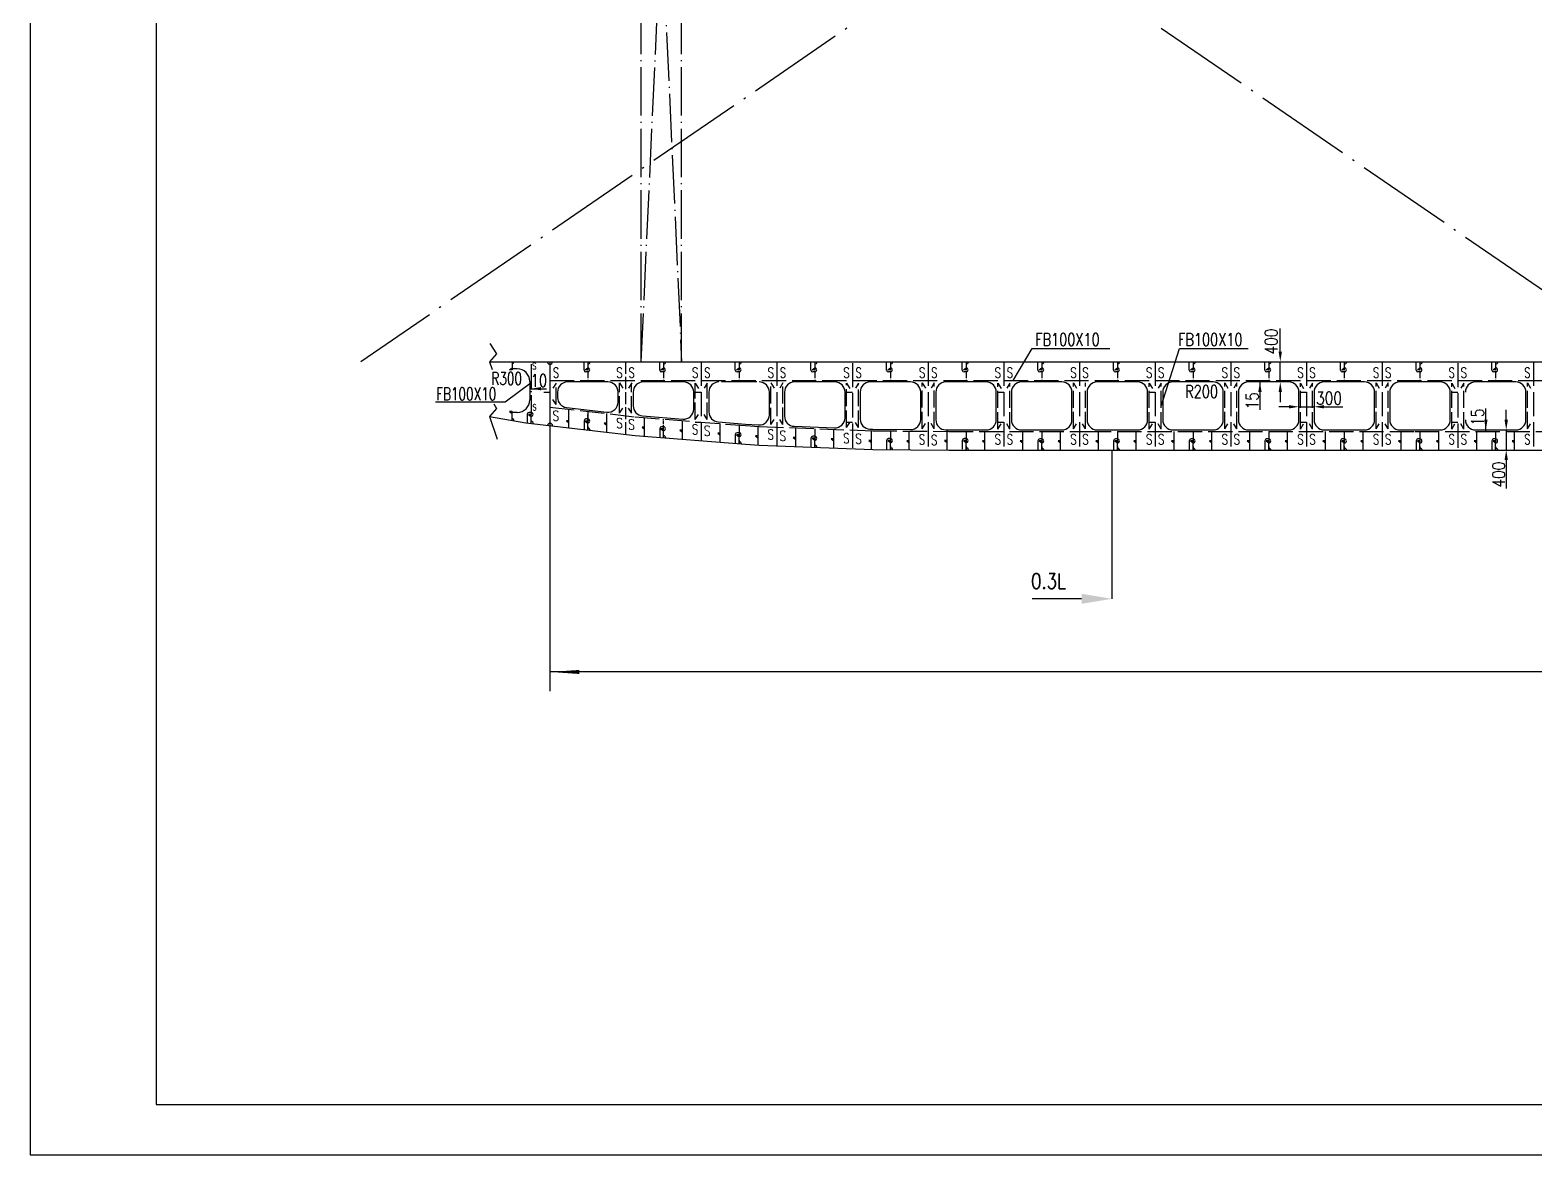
# Model space of a CAD drawing. Extents: x 444792 to 563892, y 548457 to 594763.
# Drawn here: x 444892 to 474729, y 548557 to 570857 of the extents above; entities that cross this region are included whole.
import ezdxf
from ezdxf.enums import TextEntityAlignment as Align

# ---------------------------------------------------------------- set-up
doc = ezdxf.new("R2010")
doc.units = 0
doc.header["$LTSCALE"] = 40
doc.header["$MEASUREMENT"] = 0
for name, pattern in [('ACAD_ISO02W100', [15, 12, -3]), ('ACAD_ISO04W100', [30.5, 24, -3, 0.5, -3]), ('CENTER1', [12.1, 10, -0.8, 0.5, -0.8])]:
    doc.linetypes.add(name, pattern=pattern)
doc.layers.get('0').update_dxf_attribs({"linetype": 'CONTINUOUS'})
doc.layers.get('DEFPOINTS').update_dxf_attribs({"linetype": 'CONTINUOUS'})
for name, color, linetype in [('01CONTINUOUS', 2, 'CONTINUOUS'), ('11', 7, 'CONTINUOUS'), ('BT_ENG', 7, 'CONTINUOUS'), ('C-CEN', 4, 'ACAD_ISO04W100'), ('C-CON', 4, 'CONTINUOUS'), ('C-DAS', 4, 'ACAD_ISO02W100'), ('CONTAINER', 1, 'CENTER1'), ('Y-CON', 2, 'CONTINUOUS'), ('Y-DAS', 2, 'ACAD_ISO02W100')]:
    doc.layers.add(name, color=color, linetype=linetype)
doc.styles.add('DM100', font='romans.shx', dxfattribs={"width": 0.8, "height": 250})
doc.styles.add('HZ', font='romans.shx', dxfattribs={"width": 0.7, "height": 200})
doc.styles.add('ROMANS', font='romans.shx', dxfattribs={"width": 0.75, "height": 250, "bigfont": 'hzdx.shx'})

msp = doc.modelspace()

# ---------------------------------------------------------------- linework, layer by layer
at = {"color": 2}
for p, q in [((447392.4, 589556.6), (447392.4, 549556.6)), ((447392.4, 549556.6), (562792.4, 549556.6))]:
    msp.add_line(p, q, dxfattribs=at)
at = {"color": 1, "linetype": 'ByBlock'}
for p, q in [((469680.4, 564480.7), (469680.4, 564939)), ((469680.4, 563880.7), (469680.4, 564280.7)), ((454800.3, 563747.2), (455128.6, 563747.2)), ((469277.2, 563910.7), (469277.2, 563331.1)), ((469680.4, 563680.7), (469680.4, 563480.7)), ((469850.3, 563389), (469650.3, 563389)), ((470050.3, 563389), (470350.3, 563389)), ((470550.3, 563389), (470919.1, 563389)), ((473756.9, 562900.7), (473756.9, 563352.9)), ((474160.4, 563130.7), (474160.4, 563330.7)), ((474160.4, 562930.7), (474160.4, 562530.7)), ((474160.4, 562330.7), (474160.4, 561768.5))]:
    msp.add_line(p, q, dxfattribs=at)
at = {"color": 0, "linetype": 'ByBlock'}
for p, q in [((467320, 563402.8), (467679.7, 564546.8)), ((454550.3, 564141.2), (454450.3, 564141.2)), ((455320, 563857.8), (455257.3, 563755.2)), ((456580.3, 563860.7), (456643, 563758.1)), ((456820.3, 563860.7), (456757.6, 563758.1)), ((458081.1, 563856), (458143.8, 563753.4)), ((458320, 563857.8), (458257.3, 563755.2)), ((459580.3, 563860.7), (459643, 563758.1)), ((459820.3, 563860.7), (459757.6, 563758.1)), ((461081.1, 563856), (461143.8, 563753.4)), ((461320, 563857.8), (461257.3, 563755.2)), ((462580.3, 563860.7), (462643, 563758.1)), ((462820.3, 563860.7), (462757.6, 563758.1)), ((464081.1, 563856), (464143.8, 563753.4)), ((464320, 563857.8), (464257.3, 563755.2)), ((465580.3, 563860.7), (465643, 563758.1)), ((467081.1, 563856), (467143.8, 563753.4)), ((467320, 563857.8), (467257.3, 563755.2)), ((468580.3, 563860.7), (468643, 563758.1)), ((468820.3, 563860.7), (468757.6, 563758.1)), ((470081.1, 563856), (470143.8, 563753.4)), ((470320, 563857.8), (470257.3, 563755.2)), ((471580.3, 563860.7), (471643, 563758.1)), ((471820.3, 563860.7), (471757.6, 563758.1)), ((473081.1, 563856), (473143.8, 563753.4)), ((473320, 563857.8), (473257.3, 563755.2)), ((474580.3, 563860.7), (474643, 563758.1)), ((455320.3, 563433.6), (455257.6, 563536.2)), ((456580.3, 563259.9), (456643, 563362.4)), ((456820.3, 563259.9), (456757.6, 563362.4)), ((454550.3, 563277), (454450.3, 563277)), ((454500.3, 563277), (454500.3, 563277)), ((458080.3, 563134.1), (458143, 563236.7)), ((458320.3, 563134.1), (458257.6, 563236.7)), ((459580.3, 563034.6), (459643, 563137.2)), ((459820.3, 563034.6), (459757.6, 563137.2)), ((461080.3, 562977.7), (461143, 563080.2)), ((461320.3, 562977.7), (461257.6, 563080.2)), ((462580.3, 562953.9), (462643, 563056.4)), ((462820.3, 562953.9), (462757.6, 563056.4)), ((464080.6, 562947.8), (464143.3, 563050.3)), ((464320, 562947.8), (464257.3, 563050.3)), ((465580.3, 562950.7), (465643, 563053.3)), ((465820.3, 562950.7), (465757.6, 563053.3)), ((467081.1, 562946), (467143.8, 563048.5)), ((467320, 562947.8), (467257.3, 563050.3)), ((468580.3, 562950.7), (468643, 563053.3)), ((468820.3, 562950.7), (468757.6, 563053.3)), ((470081.1, 562946), (470143.8, 563048.5)), ((470320, 562947.8), (470257.3, 563050.3)), ((471580.3, 562950.7), (471643, 563053.3)), ((471820.3, 562950.7), (471757.6, 563053.3)), ((473081.1, 562946), (473143.8, 563048.5)), ((473320, 562947.8), (473257.3, 563050.3)), ((474580.3, 562950.7), (474643, 563053.3)), ((465739.6, 559581.7), (464761.2, 559581.7))]:
    msp.add_line(p, q, dxfattribs=at)
at = {"color": 7, "ltscale": 0.2}
for p, q in [((455875.3, 564115.7), (455875.3, 564280.7)), ((457375.3, 564115.7), (457375.3, 564280.7)), ((458875.3, 564115.7), (458875.3, 564280.7)), ((460375.3, 564115.7), (460375.3, 564280.7)), ((461875.3, 564115.7), (461875.3, 564280.7)), ((463375.3, 564115.7), (463375.3, 564280.7)), ((464875.3, 564115.7), (464875.3, 564280.7)), ((466375.3, 564115.7), (466375.3, 564280.7)), ((467875.3, 564115.7), (467875.3, 564280.7)), ((469375.3, 564115.7), (469375.3, 564280.7)), ((470875.3, 564115.7), (470875.3, 564280.7)), ((472375.3, 564115.7), (472375.3, 564280.7)), ((473875.3, 564115.7), (473875.3, 564280.7)), ((454750.3, 563242), (454750.3, 563065.1)), ((455875.3, 563111.7), (455875.3, 562934.8)), ((457375.3, 562958.5), (457375.3, 562781.6)), ((458875.3, 562839.7), (458875.3, 562662.8)), ((460375.3, 562769.4), (460375.3, 562592.4)), ((461875.3, 562723), (461875.3, 562546.1)), ((463375.3, 562722.8), (463375.3, 562545.9)), ((464875.3, 562715.7), (464875.3, 562538.8)), ((466375.3, 562715.7), (466375.3, 562538.8)), ((467875.3, 562715.7), (467875.3, 562538.8)), ((469375.3, 562715.7), (469375.3, 562538.8)), ((470875.3, 562715.7), (470875.3, 562538.8)), ((472375.3, 562715.7), (472375.3, 562538.8)), ((473875.3, 562715.7), (473875.3, 562538.8))]:
    msp.add_line(p, q, dxfattribs=at)
for p, q in [((455950.3, 564080.7), (455910.3, 564080.7)), ((457450.3, 564080.7), (457410.3, 564080.7)), ((458950.3, 564080.7), (458910.3, 564080.7)), ((460450.3, 564080.7), (460410.3, 564080.7)), ((461950.3, 564080.7), (461910.3, 564080.7)), ((463450.3, 564080.7), (463410.3, 564080.7)), ((464950.3, 564080.7), (464910.3, 564080.7)), ((466450.3, 564080.7), (466410.3, 564080.7)), ((467950.3, 564080.7), (467910.3, 564080.7)), ((469450.3, 564080.7), (469410.3, 564080.7)), ((470950.3, 564080.7), (470910.3, 564080.7)), ((472450.3, 564080.7), (472410.3, 564080.7)), ((473950.3, 564080.7), (473910.3, 564080.7)), ((454309.7, 563485.1), (454825.3, 563870.8)), ((454800.3, 563891.2), (454800.3, 563527)), ((459550.3, 563228.3), (459550.3, 563680.7)), ((454825.3, 563277), (454785.3, 563277)), ((455950.3, 563146.7), (455910.3, 563146.7)), ((458534.5, 563087.7), (459076.3, 563044.8)), ((459076.3, 563044.8), (459338, 563028.7)), ((455200.3, 563013.6), (455200.3, 557750.2)), ((457450.3, 562993.5), (457410.3, 562993.5)), ((458950.3, 562874.7), (458910.3, 562874.7)), ((460450.3, 562804.4), (460410.3, 562804.4)), ((461950.3, 562758), (461910.3, 562758)), ((463450.3, 562757.8), (463410.3, 562757.8)), ((464950.3, 562750.7), (464910.3, 562750.7)), ((466450.3, 562750.7), (466410.3, 562750.7)), ((467950.3, 562750.7), (467910.3, 562750.7)), ((469450.3, 562750.7), (469410.3, 562750.7)), ((470950.3, 562750.7), (470910.3, 562750.7)), ((472450.3, 562750.7), (472410.3, 562750.7)), ((473950.3, 562750.7), (473910.3, 562750.7)), ((466339.6, 562530.7), (466339.6, 559581.7)), ((545200.3, 558131.4), (455200.3, 558131.4))]:
    msp.add_line(p, q)
for points in [[(454007.4, 564646.4), (454142.8, 564439.7), (453999.5, 564280.7), (454051, 564126.2)], [(454084.2, 563446.3), (454142.8, 563356.8), (453999.5, 563197.8), (454150.8, 562744.6)]]:
    msp.add_lwpolyline(points)
at = {"flags": 128}
for points in [[(455350.3, 563680.7), (455350.3, 563574.6, 0.3808292), (455527.3, 563375.9), (456327.3, 563283.3, 0.448405), (456550.3, 563481.9), (456550.3, 563680.7)], [(456850.3, 563680.7), (456850.3, 563406, 0.3912434), (457034.5, 563206.6), (457834.5, 563143.2, 0.437563), (458050.3, 563342.6), (458050.3, 563680.7)], [(459850.3, 563680.7), (459850.3, 563201.5, 0.4031417), (460042.7, 563001.6), (460842.7, 562971.3, 0.4253728), (461050.3, 563171.1), (461050.3, 563680.7)], [(461350.3, 563680.7), (461350.3, 563144.5, 0.4031417), (461542.7, 562944.7), (461600.3, 562942.5), (462348.8, 562936.6, 0.4165056), (462550.3, 563136.6), (462550.3, 563680.7)]]:
    msp.add_lwpolyline(points, format="xyb", dxfattribs=at)
msp.add_lwpolyline([(458350.3, 563680.7), (458350.3, 563287.1)], dxfattribs=at)
msp.add_lwpolyline([(455200.3, 558131.4, 0, 80, 0), (455782.5, 558131.4, 80, 80, 0)], format="xyseb")
at = {"color": 0, "linetype": 'ByBlock'}
for centre, radius, start, end in [((454450.3, 564280.7), 35, 270, 360), ((454550.3, 563891.2), 250, 0, 90), ((454550.3, 563527), 250, 270, 360)]:
    msp.add_arc(centre, radius, start, end, dxfattribs=at)
for centre, radius, start, end in [((455200.3, 564280.7), 50, 180, 0), ((455910.3, 564115.7), 35, 180, 270), ((455950.3, 564120.7), 40, 270, 90), ((457410.3, 564115.7), 35, 180, 270), ((457450.3, 564120.7), 40, 270, 90), ((458910.3, 564115.7), 35, 180, 270), ((458950.3, 564120.7), 40, 270, 90), ((460410.3, 564115.7), 35, 180, 270), ((460450.3, 564120.7), 40, 270, 90), ((461910.3, 564115.7), 35, 180, 270), ((461950.3, 564120.7), 40, 270, 90), ((463410.3, 564115.7), 35, 180, 270), ((463450.3, 564120.7), 40, 270, 90), ((464910.3, 564115.7), 35, 180, 270), ((464950.3, 564120.7), 40, 270, 90), ((466410.3, 564115.7), 35, 180, 270), ((466450.3, 564120.7), 40, 270, 90), ((467910.3, 564115.7), 35, 180, 270), ((467950.3, 564120.7), 40, 270, 90), ((469410.3, 564115.7), 35, 180, 270), ((469450.3, 564120.7), 40, 270, 90), ((470910.3, 564115.7), 35, 180, 270), ((470950.3, 564120.7), 40, 270, 90), ((472410.3, 564115.7), 35, 180, 270), ((472450.3, 564120.7), 40, 270, 90), ((473910.3, 564115.7), 35, 180, 270), ((473950.3, 564120.7), 40, 270, 90), ((454450.3, 563117.5), 35, 349.90304, 90), ((454785.3, 563242), 35, 90, 180), ((454825.3, 563237), 40, 270, 90), ((455200.3, 563013.6), 50, 353.39319, 173.39319), ((455910.3, 563111.7), 35, 90, 180), ((455950.3, 563106.7), 40, 270, 90), ((458550.3, 563287.1), 200, 180, 265.47038), ((459350.3, 563228.3), 200, 266.47664, 0), ((457410.3, 562958.5), 35, 90, 180), ((457450.3, 562953.5), 40, 270, 90), ((458910.3, 562839.7), 35, 90, 180), ((458950.3, 562834.7), 40, 270, 90), ((460410.3, 562769.4), 35, 90, 180), ((460450.3, 562764.4), 40, 270, 90), ((461910.3, 562723), 35, 90, 180), ((461950.3, 562718), 40, 270, 90), ((463410.3, 562722.8), 35, 90, 180), ((463450.3, 562717.8), 40, 270, 90), ((464910.3, 562715.7), 35, 90, 180), ((464950.3, 562710.7), 40, 270, 90), ((466410.3, 562715.7), 35, 90, 180), ((466450.3, 562710.7), 40, 270, 90), ((467910.3, 562715.7), 35, 90, 180), ((467950.3, 562710.7), 40, 270, 90), ((469410.3, 562715.7), 35, 90, 180), ((469450.3, 562710.7), 40, 270, 90), ((470910.3, 562715.7), 35, 90, 180), ((470950.3, 562710.7), 40, 270, 90), ((472410.3, 562715.7), 35, 90, 180), ((472450.3, 562710.7), 40, 270, 90), ((473910.3, 562715.7), 35, 90, 180), ((473950.3, 562710.7), 40, 270, 90)]:
    msp.add_arc(centre, radius, start, end)
at = {"color": 7, "ltscale": 0.2}
for centre, start, end in [((455950.3, 564280.7), 270, 0), ((457450.3, 564280.7), 270, 0), ((458950.3, 564280.7), 270, 0), ((460450.3, 564280.7), 270, 0), ((461950.3, 564280.7), 270, 0), ((463450.3, 564280.7), 270, 0), ((464950.3, 564280.7), 270, 0), ((466450.3, 564280.7), 270, 0), ((467950.3, 564280.7), 270, 0), ((469450.3, 564280.7), 270, 0), ((470950.3, 564280.7), 270, 0), ((472450.3, 564280.7), 270, 0), ((473950.3, 564280.7), 270, 0), ((454825.3, 563052.7), 360, 90), ((455950.3, 562922.4), 360, 90), ((457450.3, 562769.2), 360, 90), ((458950.3, 562650.4), 360, 90), ((460450.3, 562580), 360, 90), ((461950.3, 562533.7), 360, 90), ((463450.3, 562533.5), 360, 90), ((464950.3, 562526.4), 360, 90), ((466450.3, 562526.4), 360, 90), ((467950.3, 562526.4), 360, 90), ((469450.3, 562526.4), 360, 90), ((470950.3, 562526.4), 360, 90), ((472450.3, 562526.4), 360, 90), ((473950.3, 562526.4), 360, 90)]:
    msp.add_arc(centre, 45, start, end, dxfattribs=at)
at = {"color": 1, "linetype": 'ByBlock'}
for points in [[(469647, 564480.7), (469713.7, 564480.7), (469680.4, 564280.7)], [(455025.3, 563780.5), (455025.3, 563713.8), (454825.3, 563747.2)], [(469243.9, 563680.7), (469310.5, 563680.7), (469277.2, 563880.7)], [(469647, 563680.7), (469713.7, 563680.7), (469680.4, 563880.7)], [(469850.3, 563422.3), (469850.3, 563355.7), (470050.3, 563389)], [(470550.3, 563422.3), (470550.3, 563355.7), (470350.3, 563389)], [(473723.5, 563130.7), (473790.2, 563130.7), (473756.9, 562930.7)], [(474127.1, 563130.7), (474193.8, 563130.7), (474160.4, 562930.7)], [(474127.1, 562330.7), (474193.8, 562330.7), (474160.4, 562530.7)]]:
    msp.add_solid(points, dxfattribs=at)
at = {"color": 0, "linetype": 'ByBlock'}
msp.add_solid([(465739.6, 559681.7), (465739.6, 559481.7), (466339.6, 559581.7)], dxfattribs=at)
at = {"layer": '01CONTINUOUS'}
for p, q in [((453999.5, 564280.7), (526450.3, 564280.7)), ((455200.3, 564280.7), (455200.3, 563013.6)), ((455575.3, 563107.6), (455575.3, 563340.2)), ((456324.4, 563030.5), (456324.4, 563253.4)), ((457074.6, 562960.9), (457074.6, 563173.3)), ((457825.3, 562913.3), (457825.3, 563113.8)), ((458575.3, 562864.4), (458575.3, 563058.3)), ((459325.3, 562809.4), (459325.3, 563000.1)), ((460075.3, 562780.4), (460075.3, 562970.4)), ((460825.3, 562751.9), (460825.3, 562941.9)), ((461575.3, 562723.4), (461575.3, 562913.4)), ((462325.3, 562716.8), (462325.3, 562906.8)), ((463075.3, 562722.3), (463075.3, 562912.3)), ((463825.3, 562710.7), (463825.3, 562903.3)), ((464575.3, 562710.7), (464575.3, 562900.7)), ((465325.3, 562710.7), (465325.3, 562900.7)), ((466075.3, 562710.7), (466075.3, 562900.7)), ((466825.3, 562710.7), (466825.3, 562900.7)), ((467575.3, 562710.7), (467575.3, 562900.7)), ((468325.3, 562710.7), (468325.3, 562900.7)), ((469075.3, 562710.7), (469075.3, 562900.7)), ((469825.3, 562710.7), (469825.3, 562900.7)), ((470575.3, 562710.7), (470575.3, 562900.7)), ((471325.3, 562710.7), (471325.3, 562900.7)), ((472075.3, 562710.7), (472075.3, 562900.7)), ((472825.3, 562710.7), (472825.3, 562900.7)), ((473575.3, 562710.7), (473575.3, 562900.7)), ((474325.3, 562710.7), (474325.3, 562900.7)), ((463108.6, 562530.7), (520911.2, 562530.7))]:
    msp.add_line(p, q, dxfattribs=at)
msp.add_lwpolyline([(453999.5, 563197.8), (454724.2, 563068.8), (456889.2, 562818), (459074.2, 562644.9), (459350.3, 562627.9), (461599.6, 562542.5), (463108.7, 562530.7), (465850.3, 562530.7), (472350.3, 562530.7), (476450.3, 562530.7), (477700.3, 562530.7), (480700.3, 562530.7), (515850.3, 562530.7)], dxfattribs=at)
at = {"layer": '11', "color": 7, "linetype": 'Continuous'}
for p, q in [((456350.3, 563880.7), (455550.3, 563880.7)), ((456400.3, 563880.7), (456400.3, 563880.7)), ((457850.3, 563880.7), (457050.3, 563880.7)), ((457900.3, 563880.7), (457900.3, 563880.7)), ((459300.3, 563880.7), (458600.3, 563880.7)), ((459400.3, 563880.7), (459400.3, 563880.7)), ((460850.3, 563880.7), (460050.3, 563880.7)), ((460900.3, 563880.7), (460900.3, 563880.7)), ((462350.3, 563880.7), (461550.3, 563880.7)), ((463850.3, 563880.7), (463050.3, 563880.7)), ((464350.3, 563680.7), (464350.3, 563130.7)), ((465350.3, 563880.7), (464550.3, 563880.7)), ((465550.3, 563130.7), (465550.3, 563680.7)), ((465850.3, 563680.7), (465850.3, 563130.7)), ((466850.3, 563880.7), (466050.3, 563880.7)), ((467050.3, 563130.7), (467050.3, 563680.7)), ((467350.3, 563680.7), (467350.3, 563130.7)), ((468350.3, 563880.7), (467550.3, 563880.7)), ((468550.3, 563130.7), (468550.3, 563680.7)), ((468850.3, 563680.7), (468850.3, 563130.7)), ((469850.3, 563880.7), (469050.3, 563880.7)), ((470050.3, 563130.7), (470050.3, 563680.7)), ((470350.3, 563680.7), (470350.3, 563130.7)), ((471350.3, 563880.7), (470550.3, 563880.7)), ((471550.3, 563130.7), (471550.3, 563680.7)), ((471850.3, 563680.7), (471850.3, 563130.7)), ((472850.3, 563880.7), (472050.3, 563880.7)), ((473050.3, 563130.7), (473050.3, 563680.7)), ((474350.3, 563880.7), (473550.3, 563880.7)), ((474550.3, 563130.7), (474550.3, 563680.7)), ((464550.3, 562930.7), (465350.3, 562930.7)), ((466050.3, 562930.7), (466850.3, 562930.7)), ((467550.3, 562930.7), (468350.3, 562930.7)), ((469050.3, 562930.7), (469850.3, 562930.7)), ((470550.3, 562930.7), (471350.3, 562930.7)), ((472050.3, 562930.7), (472850.3, 562930.7)), ((473550.3, 562930.7), (474350.3, 562930.7))]:
    msp.add_line(p, q, dxfattribs=at)
at = {"layer": '11', "color": 7, "linetype": 'Continuous', "flags": 128}
msp.add_lwpolyline([(462850.3, 563680.7), (462850.3, 563131.2, 0.4119253), (463048.7, 562931.2), (463108.8, 562930.7), (463850.3, 562930.7, 0.4142136), (464050.3, 563130.7), (464050.3, 563680.7)], format="xyb", dxfattribs=at)
at = {"layer": '11', "color": 7, "linetype": 'Continuous'}
for centre, start, end in [((455550.3, 563680.7), 90, 180), ((456350.3, 563680.7), 0, 90), ((457050.3, 563680.7), 90, 180), ((457850.3, 563680.7), 0, 90), ((458550.3, 563680.7), 90, 180), ((459350.3, 563680.7), 0, 90), ((460050.3, 563680.7), 90, 180), ((460850.3, 563680.7), 0, 90), ((461550.3, 563680.7), 90, 180), ((462350.3, 563680.7), 0, 90), ((463050.3, 563680.7), 90, 180), ((463850.3, 563680.7), 0, 90), ((464550.3, 563680.7), 90, 180), ((465350.3, 563680.7), 0, 90), ((466050.3, 563680.7), 90, 180), ((466850.3, 563680.7), 0, 90), ((467550.3, 563680.7), 90, 180), ((468350.3, 563680.7), 0, 90), ((469050.3, 563680.7), 90, 180), ((469850.3, 563680.7), 0, 90), ((470550.3, 563680.7), 90, 180), ((471350.3, 563680.7), 0, 90), ((472050.3, 563680.7), 90, 180), ((472850.3, 563680.7), 0, 90), ((473550.3, 563680.7), 90, 180), ((474350.3, 563680.7), 0, 90), ((464550.3, 563130.7), 180, 270), ((465350.3, 563130.7), 270, 360), ((466050.3, 563130.7), 180, 270), ((466850.3, 563130.7), 270, 360), ((467550.3, 563130.7), 180, 270), ((468350.3, 563130.7), 270, 360), ((469050.3, 563130.7), 180, 270), ((469850.3, 563130.7), 270, 360), ((470550.3, 563130.7), 180, 270), ((471350.3, 563130.7), 270, 360), ((472050.3, 563130.7), 180, 270), ((472850.3, 563130.7), 270, 360), ((473550.3, 563130.7), 180, 270), ((474350.3, 563130.7), 270, 360)]:
    msp.add_arc(centre, 200, start, end, dxfattribs=at)
at = {"layer": 'BT_ENG'}
for p, q in [((444892.4, 590556.6), (444892.4, 548556.6)), ((444892.4, 548556.6), (563792.4, 548556.6))]:
    msp.add_line(p, q, dxfattribs=at)
at = {"layer": 'C-CEN', "ltscale": 2}
for p, q in [((476950.3, 564280.7), (451450.3, 581780.7)), ((476950.3, 581780.7), (451450.3, 564280.7))]:
    msp.add_line(p, q, dxfattribs=at)
at = {"layer": 'C-CEN'}
for p, q in [((457010.8, 564280.7), (457010.8, 581780.7)), ((457010.8, 564280.7), (457810.8, 581780.7)), ((457010.8, 581780.7), (457810.8, 564280.7)), ((457810.8, 564280.7), (457810.8, 581780.7))]:
    msp.add_line(p, q, dxfattribs=at)
at = {"layer": 'C-CEN', "ltscale": 0.5}
msp.add_line((454825.3, 564230.7), (454825.3, 563237), dxfattribs=at)
at = {"layer": 'C-CON'}
msp.add_line((452928.7, 563485.1), (454309.7, 563485.1), dxfattribs=at)
at = {"layer": 'C-DAS'}
msp.add_line((455200.3, 563910.7), (526450.3, 563910.7), dxfattribs=at)
at = {"layer": 'C-DAS', "ltscale": 0.7}
for p, q in [((455320, 563434.1), (455320, 563857.8)), ((456580.3, 563259.9), (456580.3, 563860.7)), ((456820, 563260.3), (456820, 563857.8)), ((458081.1, 563135.4), (458081.1, 563856)), ((458320, 563134.6), (458320, 563857.8)), ((459580.3, 563034.6), (459580.3, 563860.7)), ((459820, 563035.1), (459820, 563857.8)), ((461081.1, 562978.9), (461081.1, 563856)), ((461320, 562978.1), (461320, 563857.8)), ((462580.3, 562953.9), (462580.3, 563860.7)), ((462820.3, 562953.9), (462820.3, 563860.7)), ((464081.1, 562946), (464081.1, 563856)), ((464320, 562947.8), (464320, 563857.8)), ((465580.3, 562950.7), (465580.3, 563860.7)), ((465820.3, 562950.7), (465820.3, 563860.7)), ((467081.1, 562946), (467081.1, 563856)), ((467320, 562947.8), (467320, 563857.8)), ((468580.3, 562950.7), (468580.3, 563860.7)), ((468820.3, 562950.7), (468820.3, 563860.7)), ((470081.1, 562946), (470081.1, 563856)), ((470320, 562947.8), (470320, 563857.8)), ((471580.3, 562950.7), (471580.3, 563860.7)), ((471820.3, 562950.7), (471820.3, 563860.7)), ((473081.1, 562946), (473081.1, 563856)), ((473320, 562947.8), (473320, 563857.8)), ((474580.3, 562950.7), (474580.3, 563860.7))]:
    msp.add_line(p, q, dxfattribs=at)
at = {"layer": 'C-DAS'}
msp.add_lwpolyline([(455200.3, 563383.6), (456889.2, 563188), (459074.2, 563014.9), (459350.3, 562997.9), (461599.6, 562912.5), (463108.7, 562900.7), (465850.3, 562900.7), (472350.3, 562900.7), (476450.3, 562900.7), (477700.3, 562900.7), (480700.3, 562900.7), (515850.3, 562900.7), (517850.3, 562900.7), (520911.2, 562900.7), (521200.3, 562903.4)], dxfattribs=at)
at = {"layer": 'CONTAINER', "color": 0, "linetype": 'ByBlock'}
for p, q in [((464384.4, 563910.7), (464759.5, 564546.8)), ((464759.5, 564546.8), (466301.4, 564546.8)), ((467679.7, 564546.8), (469041.9, 564546.8))]:
    msp.add_line(p, q, dxfattribs=at)
at = {"layer": 'DEFPOINTS', "color": 0, "linetype": 'ByBlock'}
for p in [(469902.1, 564280.7), (469442.5, 563910.7), (469442.5, 563880.7), (470050.3, 563241.5), (470350.3, 563241.5), (473946, 562930.7), (473946, 562900.7), (474318.8, 562930.7), (474318.8, 562530.7)]:
    msp.add_point(p, dxfattribs=at)
at = {"layer": 'Y-CON'}
for p, q in [((455080.3, 563680.7), (455200.3, 563680.7)), ((458080.3, 563680.7), (458200.3, 563680.7)), ((461080.3, 563680.7), (461200.3, 563680.7)), ((464080.3, 563680.7), (464200.3, 563680.7)), ((467080.3, 563680.7), (467200.3, 563680.7)), ((470080.3, 563680.7), (470200.3, 563680.7)), ((473080.3, 563680.7), (473200.3, 563680.7)), ((458080.3, 563080.7), (458200.3, 563080.7)), ((458080.3, 563080.7), (458200.3, 563080.7)), ((461080.3, 563080.7), (461200.3, 563080.7)), ((464080.3, 563080.7), (464200.3, 563080.7)), ((467080.3, 563080.7), (467200.3, 563080.7)), ((470080.3, 563080.7), (470200.3, 563080.7)), ((473080.3, 563080.7), (473200.3, 563080.7))]:
    msp.add_line(p, q, dxfattribs=at)
for points in [[(454450.3, 564280.7), (454450.3, 564120.7), (454400.3, 564120.7), (454450.3, 564160.7)], [(455950.3, 564280.7), (455950.3, 564120.7), (455900.3, 564120.7), (455950.3, 564160.7)], [(457450.3, 564280.7), (457450.3, 564120.7), (457400.3, 564120.7), (457450.3, 564160.7)], [(458950.3, 564280.7), (458950.3, 564120.7), (458900.3, 564120.7), (458950.3, 564160.7)], [(460450.3, 564280.7), (460450.3, 564120.7), (460400.3, 564120.7), (460450.3, 564160.7)], [(461950.3, 564280.7), (461950.3, 564120.7), (461900.3, 564120.7), (461950.3, 564160.7)], [(463450.3, 564280.7), (463450.3, 564120.7), (463400.3, 564120.7), (463450.3, 564160.7)], [(464950.3, 564280.7), (464950.3, 564120.7), (464900.3, 564120.7), (464950.3, 564160.7)], [(466450.3, 564280.7), (466450.3, 564120.7), (466400.3, 564120.7), (466450.3, 564160.7)], [(467950.3, 564280.7), (467950.3, 564120.7), (467900.3, 564120.7), (467950.3, 564160.7)], [(469450.3, 564280.7), (469450.3, 564120.7), (469400.3, 564120.7), (469450.3, 564160.7)], [(470950.3, 564280.7), (470950.3, 564120.7), (470900.3, 564120.7), (470950.3, 564160.7)], [(472450.3, 564280.7), (472450.3, 564120.7), (472400.3, 564120.7), (472450.3, 564160.7)], [(473950.3, 564280.7), (473950.3, 564120.7), (473900.3, 564120.7), (473950.3, 564160.7)], [(454450.3, 563117.5), (454450.3, 563297.5), (454400.3, 563297.5), (454450.3, 563257.5)], [(454825.3, 563057), (454825.3, 563237), (454775.3, 563237), (454825.3, 563197)], [(455575.3, 562970.2), (455575.3, 563107.6), (455525.3, 563107.6), (455575.3, 563067.6)], [(455950.3, 562926.7), (455950.3, 563106.7), (455900.3, 563106.7), (455950.3, 563066.7)], [(456325.3, 562883.3), (456325.3, 563063.3), (456275.3, 563063.3), (456325.3, 563023.3)], [(457075, 562803.3), (457075, 562983.3), (457025, 562983.3), (457075, 562943.3)], [(457450.3, 562773.5), (457450.3, 562953.5), (457400.3, 562953.5), (457450.3, 562913.5)], [(457825.3, 562743.8), (457825.3, 562923.8), (457775.3, 562923.8), (457825.3, 562883.8)], [(458575.3, 562684.4), (458575.3, 562864.4), (458525.3, 562864.4), (458575.3, 562824.4)], [(458950.3, 562654.7), (458950.3, 562834.7), (458900.3, 562834.7), (458950.3, 562794.7)], [(459325.3, 562629.4), (459325.3, 562809.4), (459275.3, 562809.4), (459325.3, 562769.4)], [(460075.3, 562600.4), (460075.3, 562780.4), (460025.3, 562780.4), (460075.3, 562740.4)], [(460450.3, 562584.4), (460450.3, 562764.4), (460400.3, 562764.4), (460450.3, 562724.4)], [(460825.3, 562571.9), (460825.3, 562751.9), (460775.3, 562751.9), (460825.3, 562711.9)], [(461575.3, 562543.4), (461575.3, 562723.4), (461525.3, 562723.4), (461575.3, 562683.4)], [(461950.3, 562538), (461950.3, 562718), (461900.3, 562718), (461950.3, 562678)], [(463075.3, 562542.3), (463075.3, 562722.3), (463025.3, 562722.3), (463075.3, 562682.3)], [(463450.3, 562537.8), (463450.3, 562717.8), (463400.3, 562717.8), (463450.3, 562677.8)], [(462325.3, 562536.8), (462325.3, 562716.8), (462275.3, 562716.8), (462325.3, 562676.8)], [(463825.3, 562530.7), (463825.3, 562710.7), (463775.3, 562710.7), (463825.3, 562670.7)], [(464575.3, 562530.7), (464575.3, 562710.7), (464525.3, 562710.7), (464575.3, 562670.7)], [(464950.3, 562530.7), (464950.3, 562710.7), (464900.3, 562710.7), (464950.3, 562670.7)], [(465325.3, 562530.7), (465325.3, 562710.7), (465275.3, 562710.7), (465325.3, 562670.7)], [(466075.3, 562530.7), (466075.3, 562710.7), (466025.3, 562710.7), (466075.3, 562670.7)], [(466450.3, 562530.7), (466450.3, 562710.7), (466400.3, 562710.7), (466450.3, 562670.7)], [(466825.3, 562530.7), (466825.3, 562710.7), (466775.3, 562710.7), (466825.3, 562670.7)], [(467575.3, 562530.7), (467575.3, 562710.7), (467525.3, 562710.7), (467575.3, 562670.7)], [(467950.3, 562530.7), (467950.3, 562710.7), (467900.3, 562710.7), (467950.3, 562670.7)], [(468325.3, 562530.7), (468325.3, 562710.7), (468275.3, 562710.7), (468325.3, 562670.7)], [(469075.3, 562530.7), (469075.3, 562710.7), (469025.3, 562710.7), (469075.3, 562670.7)], [(469450.3, 562530.7), (469450.3, 562710.7), (469400.3, 562710.7), (469450.3, 562670.7)], [(469825.3, 562530.7), (469825.3, 562710.7), (469775.3, 562710.7), (469825.3, 562670.7)], [(470575.3, 562530.7), (470575.3, 562710.7), (470525.3, 562710.7), (470575.3, 562670.7)], [(470950.3, 562530.7), (470950.3, 562710.7), (470900.3, 562710.7), (470950.3, 562670.7)], [(471325.3, 562530.7), (471325.3, 562710.7), (471275.3, 562710.7), (471325.3, 562670.7)], [(472075.3, 562530.7), (472075.3, 562710.7), (472025.3, 562710.7), (472075.3, 562670.7)], [(472450.3, 562530.7), (472450.3, 562710.7), (472400.3, 562710.7), (472450.3, 562670.7)], [(472825.3, 562530.7), (472825.3, 562710.7), (472775.3, 562710.7), (472825.3, 562670.7)], [(473575.3, 562530.7), (473575.3, 562710.7), (473525.3, 562710.7), (473575.3, 562670.7)], [(473950.3, 562530.7), (473950.3, 562710.7), (473900.3, 562710.7), (473950.3, 562670.7)], [(474325.3, 562530.7), (474325.3, 562710.7), (474275.3, 562710.7), (474325.3, 562670.7)]]:
    msp.add_lwpolyline(points, dxfattribs=at)
at = {"layer": 'Y-DAS'}
for p, q in [((455200.3, 564280.7), (455200.3, 563013.6)), ((458200.3, 564280.7), (458200.3, 562714.1)), ((459700.3, 564280.7), (459700.3, 562614.6)), ((461200.3, 564255.7), (461200.3, 562557.7)), ((462700.3, 564280.7), (462700.3, 562530.7)), ((464200.3, 564280.7), (464200.3, 562530.7)), ((465700.3, 564280.7), (465700.3, 562530.7)), ((467200.3, 564280.7), (467200.3, 562530.7)), ((468700.3, 564280.7), (468700.3, 562530.7)), ((470200.3, 564280.7), (470200.3, 562530.7)), ((471700.3, 564280.7), (471700.3, 562530.7)), ((473200.3, 564255.7), (473200.3, 562530.7)), ((474700.3, 564280.7), (474700.3, 562530.7))]:
    msp.add_line(p, q, dxfattribs=at)
at = {"layer": 'Y-DAS', "ltscale": 0.3}
for p, q in [((455950.3, 564280.7), (455950.3, 563910.7)), ((457450.3, 564280.7), (457450.3, 563910.7)), ((458950.3, 564280.7), (458950.3, 563910.7)), ((460450.3, 564280.7), (460450.3, 563910.7)), ((461950.3, 564280.7), (461950.3, 563910.7)), ((463450.3, 564280.7), (463450.3, 563910.7)), ((464950.3, 564280.7), (464950.3, 563910.7)), ((466450.3, 564280.7), (466450.3, 563910.7)), ((467950.3, 564280.7), (467950.3, 563910.7)), ((469450.3, 564280.7), (469450.3, 563910.7)), ((470950.3, 564280.7), (470950.3, 563910.7)), ((472450.3, 564280.7), (472450.3, 563910.7)), ((473950.3, 564280.7), (473950.3, 563910.7))]:
    msp.add_line(p, q, dxfattribs=at)
at = {"layer": 'Y-DAS', "ltscale": 0.5}
for p, q in [((456700.3, 564280.7), (456700.3, 562839.9)), ((455950.3, 563296.7), (455950.3, 562926.7)), ((458950.3, 563024.5), (458950.3, 562654.5)), ((460450.3, 562954.4), (460450.3, 562586.1)), ((461950.3, 562908), (461950.3, 562539.8)), ((463450.3, 562907.8), (463450.3, 562539.6)), ((464950.3, 562900.7), (464950.3, 562532.5)), ((466450.3, 562900.7), (466450.3, 562532.5)), ((467950.3, 562900.7), (467950.3, 562532.5)), ((469450.3, 562900.7), (469450.3, 562532.5)), ((470950.3, 562900.7), (470950.3, 562532.5)), ((472450.3, 562900.7), (472450.3, 562532.5)), ((473950.3, 562900.7), (473950.3, 562532.5))]:
    msp.add_line(p, q, dxfattribs=at)
at = {"layer": 'Y-DAS', "ltscale": 0.15}
for p, q in [((455950.3, 563106.7), (455950.3, 563229.4)), ((457450.3, 562952.2), (457450.3, 563143.5))]:
    msp.add_line(p, q, dxfattribs=at)

# ---------------------------------------------------------------- texts
at = {"color": 7, "style": 'HZ', "width": 0.75}
for p in [(464822.4, 564597.1), (467654.1, 564597.1)]:
    msp.add_text('FB100X10', height=250, dxfattribs=at).set_placement(p)
at = {"style": 'ROMANS', "width": 0.7}
for s, height, p in [('S', 125, (454847.8, 564131.7)), ('R300', 250, (454038.2, 563823.3)), ('FB100X10', 250, (452943.7, 563518.7)), ('S', 125, (454852.1, 563314.7))]:
    msp.add_text(s, height=height, dxfattribs=at).set_placement(p)
at = {"style": 'ROMANS', "width": 0.8}
msp.add_text('0.3L', height=300, dxfattribs=at).set_placement((465084.3, 559932.2), align=Align.MIDDLE)
at = {"color": 1, "linetype": 'ByBlock', "char_height": 250, "attachment_point": 5, "rotation": 90, "style": 'DM100'}
for s, insert in [('\\A1;400', (469501.2, 564680.7)), ('\\A1;15', (469125.5, 563507.8)), ('\\A1;15', (473591.9, 563181.1)), ('\\A1;400', (474010.4, 562043.3))]:
    msp.add_mtext(s, dxfattribs=dict(at, insert=insert))
at = {"color": 1, "linetype": 'ByBlock', "char_height": 250, "attachment_point": 5}
for s, insert, style in [('\\A1;10', (454981, 563909.8), 'ROMANS'), ('\\A1;300', (470645.9, 563558.6), 'DM100')]:
    msp.add_mtext(s, dxfattribs=dict(at, insert=insert, style=style))
at = {"attachment_point": 5, "style": 'ROMANS'}
for s, insert, char_height in [('S', (455320.2, 564064.4), 200), ('S', (456579.3, 564064.4), 200), ('S', (456820.2, 564064.4), 200), ('S', (458079.3, 564064.4), 200), ('S', (458320.2, 564064.4), 200), ('S', (459579.3, 564064.4), 200), ('S', (459820.2, 564064.4), 200), ('S', (461079.3, 564064.4), 200), ('S', (461320.2, 564064.4), 200), ('S', (462579.3, 564064.4), 200), ('S', (462820.2, 564064.4), 200), ('S', (464079.3, 564064.4), 200), ('S', (464320.2, 564064.4), 200), ('S', (465579.3, 564064.4), 200), ('S', (465820.2, 564064.4), 200), ('S', (467079.3, 564064.4), 200), ('S', (467320.2, 564064.4), 200), ('S', (468579.3, 564064.4), 200), ('S', (468820.2, 564064.4), 200), ('S', (470079.3, 564064.4), 200), ('S', (470320.2, 564064.4), 200), ('S', (471579.3, 564064.4), 200), ('S', (471820.2, 564064.4), 200), ('S', (473079.3, 564064.4), 200), ('S', (473320.2, 564064.4), 200), ('S', (474579.3, 564064.4), 200), ('R200', (468119.9, 563690), 250), ('S', (455317.8, 563210.6), 200), ('S', (456576.9, 563065.6), 200), ('S', (456817.8, 563036.8), 200), ('S', (458076.9, 562939.9), 200), ('S', (458317.8, 562911.1), 200), ('S', (459576.9, 562840.3), 200), ('S', (459817.8, 562811.6), 200), ('S', (461076.9, 562764.5), 200), ('S', (461317.8, 562754.6), 200), ('S', (462576.9, 562740.7), 200), ('S', (462817.8, 562730.8), 200), ('S', (464079.3, 562743.3), 200), ('S', (464320.2, 562743.3), 200), ('S', (465579.3, 562743.3), 200), ('S', (465820.2, 562743.3), 200), ('S', (467079.3, 562743.3), 200), ('S', (467320.2, 562743.3), 200), ('S', (468579.3, 562743.3), 200), ('S', (468820.2, 562743.3), 200), ('S', (470079.3, 562743.3), 200), ('S', (470320.2, 562743.3), 200), ('S', (471579.3, 562743.3), 200), ('S', (471820.2, 562743.3), 200), ('S', (473079.3, 562743.3), 200), ('S', (473320.2, 562743.3), 200), ('S', (474579.3, 562743.3), 200)]:
    msp.add_mtext(s, dxfattribs=dict(at, insert=insert, char_height=char_height))

doc.saveas('drawing.dxf')
